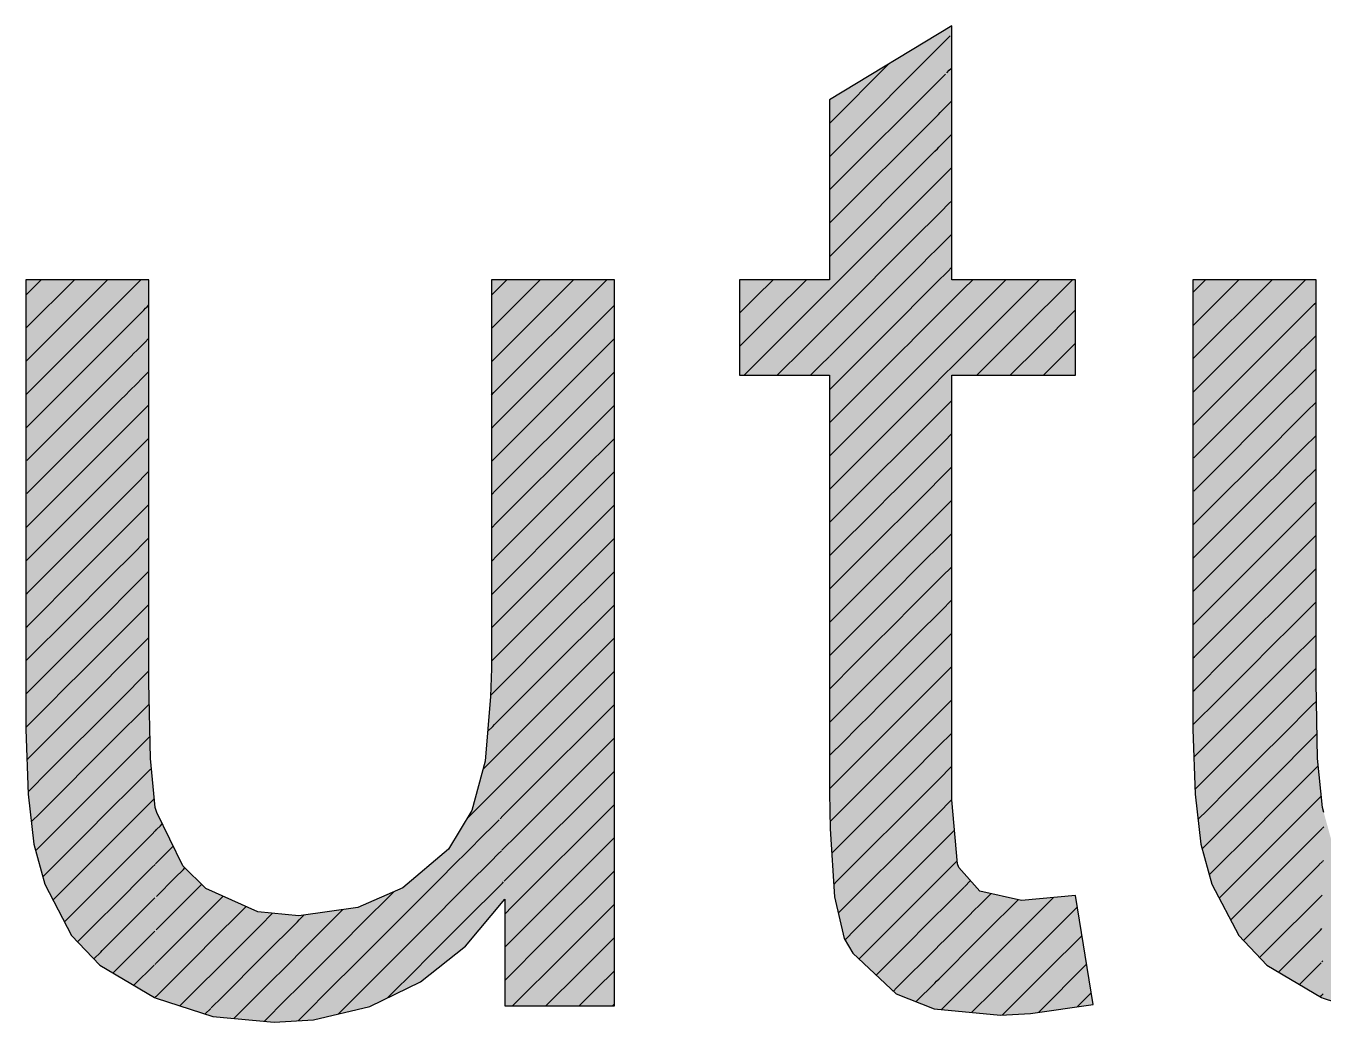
# Model space of a CAD drawing. Extents: x 0 to 13080, y 0 to 6750.
# Drawn here: x 12395.44 to 12416.12, y 1023.24 to 1039.12 of the extents above; entities that cross this region are included whole.
import ezdxf

# ---------------------------------------------------------------- set-up
doc = ezdxf.new("R2010")
doc.units = 0
doc.header["$MEASUREMENT"] = 0
doc.layers.add('MTH-CARIMBO-TXT1', color=1, linetype='CONTINUOUS')

msp = doc.modelspace()

# ---------------------------------------------------------------- linework, layer by layer
at = {"layer": 'MTH-CARIMBO-TXT1', "linetype": 'Continuous'}
for p, q in [((12408.25435, 1037.038296), (12410.179222, 1038.963168)), ((12408.253839, 1037.568115), (12409.206939, 1038.521215)), ((12408.254861, 1036.508477), (12410.08454, 1038.338156)), ((12410.08454, 1038.338156), (12410.099682, 1038.353297)), ((12410.1237, 1038.377316), (12410.162854, 1038.41647)), ((12410.162854, 1038.41647), (12410.191242, 1038.444858)), ((12410.181585, 1037.904871), (12410.20336, 1037.926646)), ((12408.255372, 1035.978658), (12409.989858, 1037.713144)), ((12409.989858, 1037.713144), (12410.017065, 1037.740351)), ((12410.017065, 1037.740351), (12410.043564, 1037.76685)), ((12410.043564, 1037.76685), (12410.060222, 1037.783508)), ((12410.060222, 1037.783508), (12410.130577, 1037.853862)), ((12410.130577, 1037.853862), (12410.181585, 1037.904871)), ((12410.098299, 1037.291255), (12410.171929, 1037.364885)), ((12410.171929, 1037.364885), (12410.20336, 1037.396316)), ((12409.895176, 1037.088131), (12409.934448, 1037.127404)), ((12409.934448, 1037.127404), (12409.972699, 1037.165655)), ((12409.972699, 1037.165655), (12409.996745, 1037.189701)), ((12409.996745, 1037.189701), (12410.098299, 1037.291255)), ((12408.255883, 1035.448839), (12409.895176, 1037.088131)), ((12409.933267, 1036.595893), (12410.066022, 1036.728647)), ((12410.066022, 1036.728647), (12410.162273, 1036.824898)), ((12410.162273, 1036.824898), (12410.20336, 1036.865985)), ((12409.800493, 1036.463119), (12409.851831, 1036.514457)), ((12409.851831, 1036.514457), (12409.901834, 1036.564459)), ((12409.901834, 1036.564459), (12409.933267, 1036.595893)), ((12408.256394, 1034.91902), (12409.800493, 1036.463119)), ((12410.033744, 1036.16604), (12410.152616, 1036.284912)), ((12410.152616, 1036.284912), (12410.20336, 1036.335655)), ((12409.86979, 1036.002085), (12410.033744, 1036.16604)), ((12409.705811, 1035.838107), (12409.769215, 1035.90151)), ((12409.769215, 1035.90151), (12409.830969, 1035.963264)), ((12409.830969, 1035.963264), (12409.86979, 1036.002085)), ((12408.256905, 1034.3892), (12409.705811, 1035.838107)), ((12410.001467, 1035.603432), (12410.14296, 1035.744925)), ((12410.14296, 1035.744925), (12410.20336, 1035.805325)), ((12409.806312, 1035.408278), (12410.001467, 1035.603432)), ((12409.611129, 1035.213094), (12409.686598, 1035.288563)), ((12409.686598, 1035.288563), (12409.760104, 1035.362069)), ((12409.760104, 1035.362069), (12409.806312, 1035.408278)), ((12410.133303, 1035.204939), (12410.20336, 1035.274995)), ((12395.445737, 1034.836284), (12395.686506, 1035.077053)), ((12395.447901, 1034.308119), (12396.216836, 1035.077053)), ((12395.450066, 1033.779953), (12396.747166, 1035.077053)), ((12395.452231, 1033.251788), (12397.277496, 1035.077053)), ((12402.868509, 1034.834436), (12403.111127, 1035.077053)), ((12402.879705, 1034.315301), (12403.641457, 1035.077053)), ((12402.890901, 1033.796167), (12404.171787, 1035.077053)), ((12402.902097, 1033.277033), (12404.702117, 1035.077053)), ((12407.078321, 1034.801607), (12407.353768, 1035.077053)), ((12407.335451, 1034.528406), (12407.884098, 1035.077053)), ((12408.257416, 1033.859381), (12409.611129, 1035.213094)), ((12409.742835, 1034.81447), (12409.96919, 1035.040825)), ((12409.96919, 1035.040825), (12410.133303, 1035.204939)), ((12410.390861, 1034.932166), (12410.535748, 1035.077053)), ((12410.690021, 1034.700997), (12411.066078, 1035.077053)), ((12410.989182, 1034.469827), (12411.596408, 1035.077053)), ((12411.288343, 1034.238658), (12412.126738, 1035.077053)), ((12414.047918, 1034.876913), (12414.248059, 1035.077053)), ((12414.050083, 1034.348748), (12414.778389, 1035.077053)), ((12414.052248, 1033.820582), (12415.308719, 1035.077053)), ((12414.054412, 1033.292417), (12415.839049, 1035.077053)), ((12407.592581, 1034.255206), (12408.253475, 1034.916101)), ((12410.20336, 1034.744665), (12410.390861, 1034.932166)), ((12397.322282, 1034.591509), (12397.352113, 1034.62134)), ((12397.352113, 1034.62134), (12397.374748, 1034.643975)), ((12397.374748, 1034.643975), (12397.405841, 1034.675068)), ((12404.73656, 1034.581166), (12404.824368, 1034.668974)), ((12406.819077, 1034.542363), (12407.078321, 1034.801607)), ((12409.516447, 1034.588082), (12409.603981, 1034.675617)), ((12409.603981, 1034.675617), (12409.689239, 1034.760874)), ((12409.689239, 1034.760874), (12409.742835, 1034.81447)), ((12409.936912, 1034.478217), (12410.123647, 1034.664952)), ((12410.123647, 1034.664952), (12410.20336, 1034.744665)), ((12410.20336, 1034.214335), (12410.690021, 1034.700997)), ((12415.897252, 1034.604926), (12415.915489, 1034.623164)), ((12415.915489, 1034.623164), (12415.93311, 1034.640785)), ((12415.93311, 1034.640785), (12415.959913, 1034.667588)), ((12415.959913, 1034.667588), (12415.980252, 1034.687926)), ((12415.980252, 1034.687926), (12416.008189, 1034.715863)), ((12395.454395, 1032.723622), (12397.282374, 1034.551601)), ((12397.282374, 1034.551601), (12397.302671, 1034.571898)), ((12397.302671, 1034.571898), (12397.322282, 1034.591509)), ((12402.913293, 1032.757899), (12404.73656, 1034.581166)), ((12406.819077, 1034.012033), (12407.335451, 1034.528406)), ((12408.257927, 1033.329562), (12409.516447, 1034.588082)), ((12409.679357, 1034.220662), (12409.936912, 1034.478217)), ((12410.20336, 1033.684005), (12410.989182, 1034.469827)), ((12411.587503, 1034.007488), (12412.175657, 1034.595642)), ((12414.056577, 1032.764251), (12415.897252, 1034.604926)), ((12402.863277, 1034.298873), (12402.879705, 1034.315301)), ((12406.89038, 1033.553005), (12407.592581, 1034.255206)), ((12407.84971, 1033.982006), (12408.253475, 1034.385771)), ((12409.618374, 1034.159679), (12409.679357, 1034.220662)), ((12410.113991, 1034.124966), (12410.20336, 1034.214335)), ((12410.60269, 1033.553005), (12411.288343, 1034.238658)), ((12397.212045, 1033.950942), (12397.28123, 1034.020127)), ((12397.28123, 1034.020127), (12397.333728, 1034.072625)), ((12397.333728, 1034.072625), (12397.405841, 1034.144738)), ((12404.622448, 1033.936724), (12404.824368, 1034.138644)), ((12409.421764, 1033.96307), (12409.521365, 1034.06267)), ((12409.521365, 1034.06267), (12409.618374, 1034.159679)), ((12409.904635, 1033.91561), (12410.113991, 1034.124966)), ((12411.133021, 1033.553005), (12411.587503, 1034.007488)), ((12411.886664, 1033.776318), (12412.175657, 1034.065312)), ((12415.77938, 1033.956724), (12415.822873, 1034.000217)), ((12415.822873, 1034.000217), (12415.889031, 1034.066375)), ((12415.889031, 1034.066375), (12415.939232, 1034.116576)), ((12415.939232, 1034.116576), (12416.008189, 1034.185533)), ((12395.45656, 1032.195457), (12397.119487, 1033.858384)), ((12397.119487, 1033.858384), (12397.166561, 1033.905458)), ((12397.166561, 1033.905458), (12397.212045, 1033.950942)), ((12402.863277, 1033.768543), (12402.890901, 1033.796167)), ((12402.924488, 1032.238764), (12404.622448, 1033.936724)), ((12407.42071, 1033.553005), (12407.84971, 1033.982006)), ((12408.10684, 1033.708805), (12408.253475, 1033.855441)), ((12408.258438, 1032.799743), (12409.421764, 1033.96307)), ((12409.61588, 1033.626855), (12409.904635, 1033.91561)), ((12414.058741, 1032.236086), (12415.734365, 1033.911709)), ((12415.734365, 1033.911709), (12415.77938, 1033.956724)), ((12397.292708, 1033.501275), (12397.405841, 1033.614408)), ((12404.508335, 1033.292281), (12404.824368, 1033.608314)), ((12407.95104, 1033.553005), (12408.10684, 1033.708805)), ((12409.547509, 1033.558484), (12409.61588, 1033.626855)), ((12409.872357, 1033.353002), (12410.104334, 1033.584979)), ((12410.104334, 1033.584979), (12410.20336, 1033.684005)), ((12411.663351, 1033.553005), (12411.886664, 1033.776318)), ((12415.898212, 1033.545226), (12416.008189, 1033.655203)), ((12397.101808, 1033.310375), (12397.210348, 1033.418915)), ((12397.210348, 1033.418915), (12397.292708, 1033.501275)), ((12409.327082, 1033.338057), (12409.438748, 1033.449723)), ((12409.438748, 1033.449723), (12409.547509, 1033.558484)), ((12415.712636, 1033.35965), (12415.818148, 1033.465162)), ((12415.818148, 1033.465162), (12415.898212, 1033.545226)), ((12395.458724, 1031.667291), (12396.9566, 1033.165167)), ((12396.9566, 1033.165167), (12397.030451, 1033.239019)), ((12397.030451, 1033.239019), (12397.101808, 1033.310375)), ((12402.863277, 1033.238213), (12402.902097, 1033.277033)), ((12402.935684, 1031.71963), (12404.508335, 1033.292281)), ((12408.258949, 1032.269924), (12409.327082, 1033.338057)), ((12409.552402, 1033.033047), (12409.872357, 1033.353002)), ((12414.060906, 1031.70792), (12415.571478, 1033.218492)), ((12415.571478, 1033.218492), (12415.64327, 1033.290284)), ((12415.64327, 1033.290284), (12415.712636, 1033.35965)), ((12397.251688, 1032.929925), (12397.405841, 1033.084078)), ((12404.394223, 1032.647839), (12404.824368, 1033.077983)), ((12409.356131, 1032.836776), (12409.476644, 1032.957289)), ((12409.476644, 1032.957289), (12409.552402, 1033.033047)), ((12409.84008, 1032.790395), (12410.094678, 1033.044993)), ((12410.094678, 1033.044993), (12410.20336, 1033.153675)), ((12415.747266, 1032.86395), (12415.857192, 1032.973876)), ((12415.857192, 1032.973876), (12416.008189, 1033.124873)), ((12396.991571, 1032.669808), (12397.139465, 1032.817702)), ((12397.139465, 1032.817702), (12397.251688, 1032.929925)), ((12402.863277, 1032.707883), (12402.913293, 1032.757899)), ((12409.2324, 1032.713045), (12409.356131, 1032.836776)), ((12409.488925, 1032.439239), (12409.84008, 1032.790395)), ((12415.602399, 1032.719083), (12415.747266, 1032.86395)), ((12396.793713, 1032.47195), (12396.894342, 1032.572579)), ((12396.894342, 1032.572579), (12396.991571, 1032.669808)), ((12397.210668, 1032.358575), (12397.405841, 1032.553748)), ((12402.94688, 1031.200496), (12404.394223, 1032.647839)), ((12404.280111, 1032.003396), (12404.824368, 1032.547653)), ((12408.25946, 1031.740105), (12409.2324, 1032.713045)), ((12410.085021, 1032.505006), (12410.20336, 1032.623345)), ((12415.408591, 1032.525275), (12415.50716, 1032.623844)), ((12415.50716, 1032.623844), (12415.602399, 1032.719083)), ((12415.816172, 1032.402526), (12416.008189, 1032.594543)), ((12395.460889, 1031.139126), (12396.793713, 1032.47195)), ((12397.068583, 1032.216489), (12397.210668, 1032.358575)), ((12409.273514, 1032.223829), (12409.405778, 1032.356093)), ((12409.405778, 1032.356093), (12409.488925, 1032.439239)), ((12409.807802, 1032.227787), (12410.085021, 1032.505006)), ((12414.063071, 1031.179755), (12415.408591, 1032.525275)), ((12415.676383, 1032.262737), (12415.816172, 1032.402526)), ((12396.881334, 1032.02924), (12397.068583, 1032.216489)), ((12402.863277, 1032.177553), (12402.924488, 1032.238764)), ((12409.137718, 1032.088033), (12409.273514, 1032.223829)), ((12409.425447, 1031.845432), (12409.807802, 1032.227787)), ((12415.492162, 1032.078516), (12415.676383, 1032.262737)), ((12396.758232, 1031.906139), (12396.881334, 1032.02924)), ((12397.169648, 1031.787225), (12397.405841, 1032.023418)), ((12402.958076, 1030.681362), (12404.280111, 1032.003396)), ((12404.165998, 1031.358954), (12404.824368, 1032.017323)), ((12408.25997, 1031.210285), (12409.137718, 1032.088033)), ((12409.775525, 1031.66518), (12410.075365, 1031.96502)), ((12410.075365, 1031.96502), (12410.20336, 1032.093015)), ((12415.245704, 1031.832058), (12415.37105, 1031.957404)), ((12415.37105, 1031.957404), (12415.492162, 1032.078516)), ((12415.775152, 1031.831176), (12416.008189, 1032.064213)), ((12395.463054, 1030.61096), (12396.630826, 1031.778733)), ((12396.630826, 1031.778733), (12396.758232, 1031.906139)), ((12396.9977, 1031.615277), (12397.169648, 1031.787225)), ((12402.863277, 1031.647223), (12402.935684, 1031.71963)), ((12409.190898, 1031.610883), (12409.334913, 1031.754898)), ((12409.334913, 1031.754898), (12409.425447, 1031.845432)), ((12414.065235, 1030.651589), (12415.245704, 1031.832058)), ((12415.605501, 1031.661525), (12415.775152, 1031.831176)), ((12396.771096, 1031.388673), (12396.9977, 1031.615277)), ((12409.043035, 1031.46302), (12409.190898, 1031.610883)), ((12409.361969, 1031.251624), (12409.775525, 1031.66518)), ((12410.065708, 1031.425033), (12410.20336, 1031.562685)), ((12415.381925, 1031.437948), (12415.605501, 1031.661525)), ((12415.734132, 1031.259825), (12416.008189, 1031.533883)), ((12396.622122, 1031.239699), (12396.771096, 1031.388673)), ((12397.128628, 1031.215875), (12397.405841, 1031.493088)), ((12402.969272, 1030.162227), (12404.165998, 1031.358954)), ((12404.051886, 1030.714511), (12404.824368, 1031.486993)), ((12408.260481, 1030.680466), (12409.043035, 1031.46302)), ((12409.743248, 1031.102572), (12410.065708, 1031.425033)), ((12415.234941, 1031.290964), (12415.381925, 1031.437948)), ((12395.44475, 1031.122987), (12395.460889, 1031.139126)), ((12396.467938, 1031.085515), (12396.622122, 1031.239699)), ((12396.926817, 1031.014064), (12397.128628, 1031.215875)), ((12402.863277, 1031.116893), (12402.94688, 1031.200496)), ((12409.108281, 1030.997936), (12409.264048, 1031.153703)), ((12409.264048, 1031.153703), (12409.361969, 1031.251624)), ((12409.298492, 1030.657817), (12409.743248, 1031.102572)), ((12414.047098, 1031.163782), (12414.063071, 1031.179755)), ((12414.0674, 1030.123424), (12415.082817, 1031.138841)), ((12415.082817, 1031.138841), (12415.234941, 1031.290964)), ((12415.534618, 1031.060312), (12415.734132, 1031.259825)), ((12395.465218, 1030.082795), (12396.467938, 1031.085515)), ((12396.660859, 1030.748106), (12396.926817, 1031.014064)), ((12397.087608, 1030.644525), (12397.405841, 1030.962758)), ((12403.937773, 1030.070069), (12404.824368, 1030.956663)), ((12408.948353, 1030.838008), (12409.108281, 1030.997936)), ((12410.056052, 1030.885047), (12410.20336, 1031.032355)), ((12415.271687, 1030.797381), (12415.534618, 1031.060312)), ((12415.693112, 1030.688475), (12416.008189, 1031.003553)), ((12396.486012, 1030.573259), (12396.660859, 1030.748106)), ((12402.863277, 1030.586562), (12402.958076, 1030.681362)), ((12402.980468, 1029.643093), (12404.051886, 1030.714511)), ((12408.260992, 1030.150647), (12408.948353, 1030.838008)), ((12409.71097, 1030.539965), (12410.056052, 1030.885047)), ((12415.098831, 1030.624525), (12415.271687, 1030.797381)), ((12415.463736, 1030.459099), (12415.693112, 1030.688475)), ((12395.44475, 1030.592657), (12395.463054, 1030.61096)), ((12396.305051, 1030.392298), (12396.486012, 1030.573259)), ((12396.855935, 1030.412852), (12397.087608, 1030.644525)), ((12409.025664, 1030.384989), (12409.193183, 1030.552508)), ((12409.193183, 1030.552508), (12409.298492, 1030.657817)), ((12409.235014, 1030.064009), (12409.71097, 1030.539965)), ((12410.046396, 1030.34506), (12410.20336, 1030.502024)), ((12414.047098, 1030.633452), (12414.065235, 1030.651589)), ((12414.91993, 1030.445623), (12415.098831, 1030.624525)), ((12395.467383, 1029.55463), (12396.305051, 1030.392298)), ((12396.550622, 1030.107539), (12396.855935, 1030.412852)), ((12397.046588, 1030.073175), (12397.405841, 1030.432427)), ((12403.823661, 1029.425626), (12404.824368, 1030.426333)), ((12408.853671, 1030.212996), (12409.025664, 1030.384989)), ((12409.678693, 1029.977357), (12410.046396, 1030.34506)), ((12414.069565, 1029.595258), (12414.91993, 1030.445623)), ((12415.16145, 1030.156814), (12415.463736, 1030.459099)), ((12415.652092, 1030.117125), (12416.008189, 1030.473223)), ((12395.44475, 1030.062327), (12395.465218, 1030.082795)), ((12396.349903, 1029.906819), (12396.550622, 1030.107539)), ((12396.785052, 1029.811639), (12397.046588, 1030.073175)), ((12402.863277, 1030.056232), (12402.969272, 1030.162227)), ((12402.991664, 1029.123959), (12403.937773, 1030.070069)), ((12408.261503, 1029.620828), (12408.853671, 1030.212996)), ((12409.122318, 1029.951313), (12409.235014, 1030.064009)), ((12414.047098, 1030.103122), (12414.0674, 1030.123424)), ((12414.962721, 1029.958085), (12415.16145, 1030.156814)), ((12415.392853, 1029.857887), (12415.652092, 1030.117125)), ((12396.142164, 1029.699081), (12396.349903, 1029.906819)), ((12397.005568, 1029.501824), (12397.405841, 1029.902097)), ((12403.709549, 1028.781184), (12404.824368, 1029.896003)), ((12408.943048, 1029.772042), (12409.122318, 1029.951313)), ((12409.171537, 1029.470201), (12409.678693, 1029.977357)), ((12410.036739, 1029.805074), (12410.20336, 1029.971694)), ((12414.757042, 1029.752406), (12414.962721, 1029.958085)), ((12415.051213, 1029.516247), (12415.392853, 1029.857887)), ((12415.611072, 1029.545775), (12416.008189, 1029.942893)), ((12395.469547, 1029.026464), (12396.142164, 1029.699081)), ((12396.440385, 1029.466971), (12396.785052, 1029.811639)), ((12408.758989, 1029.587983), (12408.943048, 1029.772042)), ((12409.646415, 1029.41475), (12410.036739, 1029.805074)), ((12414.071729, 1029.067093), (12414.757042, 1029.752406)), ((12395.44475, 1029.531997), (12395.467383, 1029.55463)), ((12396.213793, 1029.240379), (12396.440385, 1029.466971)), ((12396.71417, 1029.210426), (12397.005568, 1029.501824)), ((12402.863277, 1029.525902), (12402.980468, 1029.643093)), ((12408.262014, 1029.091009), (12408.758989, 1029.587983)), ((12409.051453, 1029.350118), (12409.171537, 1029.470201)), ((12410.027083, 1029.265087), (12410.20336, 1029.441364)), ((12414.047098, 1029.572792), (12414.069565, 1029.595258)), ((12414.826611, 1029.291645), (12415.051213, 1029.516247)), ((12415.321971, 1029.256674), (12415.611072, 1029.545775)), ((12395.979277, 1029.005864), (12396.213793, 1029.240379)), ((12396.964548, 1028.930474), (12397.405841, 1029.371767)), ((12403.002859, 1028.604825), (12403.823661, 1029.425626)), ((12403.595436, 1028.136741), (12404.824368, 1029.365673)), ((12408.860431, 1029.159095), (12409.051453, 1029.350118)), ((12409.108059, 1028.876394), (12409.646415, 1029.41475)), ((12409.614138, 1028.852142), (12410.027083, 1029.265087)), ((12414.594155, 1029.059189), (12414.826611, 1029.291645)), ((12414.940976, 1028.875679), (12415.321971, 1029.256674)), ((12415.570052, 1028.974425), (12416.008189, 1029.412562)), ((12395.44475, 1029.001667), (12395.469547, 1029.026464)), ((12396.330148, 1028.826404), (12396.71417, 1029.210426)), ((12402.863277, 1028.995572), (12402.991664, 1029.123959)), ((12408.664306, 1028.962971), (12408.860431, 1029.159095)), ((12414.047098, 1029.042462), (12414.071729, 1029.067093)), ((12414.073894, 1028.538927), (12414.594155, 1029.059189)), ((12395.471712, 1028.498299), (12395.979277, 1029.005864)), ((12396.077683, 1028.57394), (12396.330148, 1028.826404)), ((12396.643287, 1028.609214), (12396.964548, 1028.930474)), ((12396.923528, 1028.359124), (12397.405841, 1028.841437)), ((12403.481324, 1027.492299), (12404.824368, 1028.835343)), ((12408.262525, 1028.56119), (12408.664306, 1028.962971)), ((12408.980588, 1028.748922), (12409.108059, 1028.876394)), ((12409.044582, 1028.282586), (12409.614138, 1028.852142)), ((12410.017426, 1028.725101), (12410.20336, 1028.911034)), ((12414.690502, 1028.625205), (12414.940976, 1028.875679)), ((12415.251088, 1028.655462), (12415.570052, 1028.974425)), ((12415.529032, 1028.403075), (12416.008189, 1028.882232)), ((12403.014055, 1028.085691), (12403.709549, 1028.781184)), ((12408.777814, 1028.546148), (12408.980588, 1028.748922)), ((12409.581861, 1028.289535), (12410.017426, 1028.725101)), ((12414.431268, 1028.365972), (12414.690502, 1028.625205)), ((12414.830739, 1028.235112), (12415.251088, 1028.655462)), ((12395.44475, 1028.471336), (12395.471712, 1028.498299)), ((12395.81639, 1028.312647), (12396.077683, 1028.57394)), ((12396.219911, 1028.185837), (12396.643287, 1028.609214)), ((12402.852642, 1028.454607), (12402.885987, 1028.487953)), ((12402.885987, 1028.487953), (12403.002859, 1028.604825)), ((12408.569624, 1028.337959), (12408.777814, 1028.546148)), ((12414.047098, 1028.512132), (12414.073894, 1028.538927)), ((12395.473877, 1027.970133), (12395.81639, 1028.312647)), ((12396.572405, 1028.008001), (12396.923528, 1028.359124)), ((12396.882508, 1027.787774), (12397.333147, 1028.238414)), ((12397.333147, 1028.238414), (12397.41189, 1028.317156)), ((12403.367211, 1026.847856), (12404.824368, 1028.305013)), ((12408.263036, 1028.03137), (12408.569624, 1028.337959)), ((12408.909723, 1028.147727), (12409.044582, 1028.282586)), ((12408.981104, 1027.688778), (12409.581861, 1028.289535)), ((12410.00777, 1028.185114), (12410.20336, 1028.380704)), ((12414.076058, 1028.010762), (12414.431268, 1028.365972)), ((12414.554392, 1027.958765), (12414.830739, 1028.235112)), ((12415.180206, 1028.054249), (12415.529032, 1028.403075)), ((12415.488012, 1027.831725), (12415.944097, 1028.28781)), ((12415.944097, 1028.28781), (12416.013522, 1028.357235)), ((12395.941573, 1027.9075), (12396.219911, 1028.185837)), ((12396.109673, 1027.54527), (12396.572405, 1028.008001)), ((12402.915025, 1027.986661), (12403.014055, 1028.085691)), ((12403.025251, 1027.566556), (12403.595436, 1028.136741)), ((12408.695197, 1027.933202), (12408.909723, 1028.147727)), ((12409.549583, 1027.726927), (12410.00777, 1028.185114)), ((12414.047098, 1027.981802), (12414.076058, 1028.010762)), ((12414.720502, 1027.594545), (12415.180206, 1028.054249)), ((12395.44475, 1027.941006), (12395.473877, 1027.970133)), ((12395.653503, 1027.619429), (12395.941573, 1027.9075)), ((12396.501522, 1027.406789), (12396.882508, 1027.787774)), ((12397.221331, 1027.596267), (12397.421194, 1027.79613)), ((12402.803685, 1027.87532), (12402.885061, 1027.956696)), ((12402.885061, 1027.956696), (12402.915025, 1027.986661)), ((12408.474942, 1027.712946), (12408.695197, 1027.933202)), ((12409.998114, 1027.645128), (12410.20336, 1027.850374)), ((12414.268381, 1027.672755), (12414.554392, 1027.958765)), ((12415.109323, 1027.453036), (12415.488012, 1027.831725)), ((12415.832281, 1027.645664), (12416.022826, 1027.836209)), ((12395.476041, 1027.441968), (12395.653503, 1027.619429)), ((12396.841488, 1027.216424), (12397.221331, 1027.596267)), ((12403.253099, 1026.203414), (12404.824368, 1027.774683)), ((12408.263547, 1027.501551), (12408.474942, 1027.712946)), ((12408.838858, 1027.546532), (12408.981104, 1027.688778)), ((12408.917627, 1027.094971), (12409.549583, 1027.726927)), ((12409.517306, 1027.16432), (12409.998114, 1027.645128)), ((12414.078223, 1027.482596), (12414.268381, 1027.672755)), ((12414.418282, 1027.292325), (12414.720502, 1027.594545)), ((12415.446992, 1027.260375), (12415.832281, 1027.645664)), ((12395.460362, 1027.426289), (12395.476041, 1027.441968)), ((12395.805464, 1027.24106), (12396.109673, 1027.54527)), ((12395.999436, 1026.904703), (12396.501522, 1027.406789)), ((12402.774553, 1027.315858), (12402.919498, 1027.460803)), ((12402.919498, 1027.460803), (12402.944064, 1027.485369)), ((12402.944064, 1027.485369), (12403.025251, 1027.566556)), ((12403.036447, 1027.047422), (12403.481324, 1027.492299)), ((12408.612581, 1027.320255), (12408.838858, 1027.546532)), ((12414.061422, 1027.465796), (12414.078223, 1027.482596)), ((12414.610264, 1026.953978), (12415.109323, 1027.453036)), ((12395.490616, 1026.926212), (12395.805464, 1027.24106)), ((12396.43064, 1026.805576), (12396.841488, 1027.216424)), ((12397.109514, 1026.95412), (12397.430498, 1027.275104)), ((12402.726262, 1027.267567), (12402.774553, 1027.315858)), ((12403.138987, 1025.558971), (12404.824368, 1027.244353)), ((12408.38026, 1027.087934), (12408.612581, 1027.320255)), ((12409.988457, 1027.105141), (12410.20336, 1027.320044)), ((12414.105494, 1026.979537), (12414.418282, 1027.292325)), ((12415.038441, 1026.851824), (12415.446992, 1027.260375)), ((12415.720464, 1027.003517), (12416.03213, 1027.315183)), ((12402.840844, 1026.851819), (12402.953935, 1026.96491)), ((12402.953935, 1026.96491), (12402.973102, 1026.984077)), ((12402.973102, 1026.984077), (12403.036447, 1027.047422)), ((12408.264058, 1026.971732), (12408.38026, 1027.087934)), ((12408.767993, 1026.945337), (12408.917627, 1027.094971)), ((12408.854149, 1026.501163), (12409.517306, 1027.16432)), ((12409.485028, 1026.601712), (12409.988457, 1027.105141)), ((12414.080388, 1026.954431), (12414.105494, 1026.979537)), ((12415.405972, 1026.689025), (12415.720464, 1027.003517)), ((12395.669354, 1026.57462), (12395.999436, 1026.904703)), ((12395.889199, 1026.264135), (12396.43064, 1026.805576)), ((12396.800468, 1026.645074), (12397.109514, 1026.95412)), ((12396.997698, 1026.311974), (12397.439802, 1026.754078)), ((12397.440445, 1026.754721), (12397.49217, 1026.806446)), ((12402.564681, 1026.575656), (12402.840844, 1026.851819)), ((12403.047643, 1026.528288), (12403.367211, 1026.847856)), ((12408.529964, 1026.707308), (12408.767993, 1026.945337)), ((12409.978801, 1026.565155), (12410.20336, 1026.789714)), ((12414.282172, 1026.625885), (12414.610264, 1026.953978)), ((12414.500027, 1026.31341), (12415.038441, 1026.851824)), ((12415.608647, 1026.36137), (12416.041434, 1026.794157)), ((12416.042086, 1026.794809), (12416.090809, 1026.843532)), ((12395.528035, 1026.433301), (12395.669354, 1026.57462)), ((12396.359757, 1026.204363), (12396.800468, 1026.645074)), ((12402.465698, 1026.476673), (12402.546769, 1026.557745)), ((12402.546769, 1026.557745), (12402.564681, 1026.575656)), ((12403.197, 1025.086654), (12404.824368, 1026.714022)), ((12408.285577, 1026.462922), (12408.529964, 1026.707308)), ((12408.790672, 1025.907356), (12409.485028, 1026.601712)), ((12409.452751, 1026.039105), (12409.978801, 1026.565155)), ((12414.126252, 1026.469965), (12414.282172, 1026.625885)), ((12414.967558, 1026.250611), (12415.405972, 1026.689025)), ((12397.528084, 1026.31203), (12397.587417, 1026.371363)), ((12397.587417, 1026.371363), (12397.617409, 1026.401355)), ((12402.708759, 1026.189404), (12402.907135, 1026.38778)), ((12402.907135, 1026.38778), (12402.988372, 1026.469017)), ((12403.00214, 1026.482785), (12403.047643, 1026.528288)), ((12408.264569, 1026.441913), (12408.285577, 1026.462922)), ((12408.447347, 1026.094361), (12408.697128, 1026.344142)), ((12408.697128, 1026.344142), (12408.854149, 1026.501163)), ((12415.364952, 1026.117675), (12415.608647, 1026.36137)), ((12416.110257, 1026.33265), (12416.130587, 1026.35298)), ((12395.597715, 1025.972652), (12395.889199, 1026.264135)), ((12395.778962, 1025.623568), (12396.359757, 1026.204363)), ((12396.759448, 1026.073724), (12396.997698, 1026.311974)), ((12396.885881, 1025.669827), (12397.449106, 1026.233052)), ((12397.449642, 1026.233588), (12397.50532, 1026.289265)), ((12397.508059, 1026.292005), (12397.528084, 1026.31203)), ((12402.520829, 1026.001474), (12402.708759, 1026.189404)), ((12403.058839, 1026.009154), (12403.253099, 1026.203414)), ((12403.465608, 1024.824933), (12404.824368, 1026.183692)), ((12409.969144, 1026.025168), (12410.155101, 1026.211125)), ((12410.155101, 1026.211125), (12410.245789, 1026.301813)), ((12414.191122, 1026.004505), (12414.500027, 1026.31341)), ((12414.38979, 1025.672843), (12414.967558, 1026.250611)), ((12415.496831, 1025.719224), (12416.050738, 1026.273131)), ((12416.051283, 1026.273676), (12416.107819, 1026.330212)), ((12396.288875, 1025.603151), (12396.759448, 1026.073724)), ((12397.526068, 1025.779683), (12397.702083, 1025.955699)), ((12397.702083, 1025.955699), (12397.791057, 1026.044673)), ((12402.230017, 1025.710662), (12402.520829, 1026.001474)), ((12402.973427, 1025.923742), (12403.022809, 1025.973124)), ((12403.031178, 1025.981493), (12403.058839, 1026.009154)), ((12408.288757, 1025.935771), (12408.447347, 1026.094361)), ((12408.727194, 1025.313548), (12409.452751, 1026.039105)), ((12409.420474, 1025.476497), (12409.969144, 1026.025168)), ((12414.896676, 1025.649399), (12415.364952, 1026.117675)), ((12397.458838, 1025.712454), (12397.503348, 1025.756964)), ((12397.510009, 1025.763625), (12397.526068, 1025.779683)), ((12402.494889, 1025.445204), (12402.852837, 1025.803152)), ((12402.852837, 1025.803152), (12402.973427, 1025.923742)), ((12408.36473, 1025.481414), (12408.626263, 1025.742947)), ((12408.626263, 1025.742947), (12408.790672, 1025.907356)), ((12410.106357, 1025.632051), (12410.288644, 1025.814337)), ((12415.323932, 1025.546325), (12415.496831, 1025.719224)), ((12415.385014, 1025.077077), (12416.060042, 1025.752105)), ((12416.060479, 1025.752542), (12416.105848, 1025.797911)), ((12416.112207, 1025.80427), (12416.128571, 1025.820634)), ((12395.713952, 1025.558558), (12395.778962, 1025.623568)), ((12395.876757, 1025.191033), (12396.288875, 1025.603151)), ((12396.718428, 1025.502374), (12396.885881, 1025.669827)), ((12396.774065, 1025.02768), (12397.45841, 1025.712026)), ((12397.524051, 1025.247337), (12397.816749, 1025.540035)), ((12397.816749, 1025.540035), (12397.954453, 1025.677739)), ((12397.954453, 1025.677739), (12397.976247, 1025.699533)), ((12401.522317, 1025.002962), (12402.088512, 1025.569157)), ((12402.088512, 1025.569157), (12402.230017, 1025.710662)), ((12403.070035, 1025.490019), (12403.138987, 1025.558971)), ((12403.734217, 1024.563212), (12404.824368, 1025.653362)), ((12409.959488, 1025.485182), (12410.106357, 1025.632051)), ((12414.307359, 1025.590412), (12414.38979, 1025.672843)), ((12414.465139, 1025.217862), (12414.896676, 1025.649399)), ((12414.825793, 1025.048186), (12415.323932, 1025.546325)), ((12396.217992, 1025.001938), (12396.718428, 1025.502374)), ((12398.043185, 1025.236141), (12398.245491, 1025.438447)), ((12400.769041, 1024.780016), (12401.311548, 1025.322523)), ((12402.308584, 1025.258899), (12402.494889, 1025.445204)), ((12402.468949, 1024.888934), (12402.996915, 1025.4169)), ((12402.996915, 1025.4169), (12403.039718, 1025.459703)), ((12403.039718, 1025.459703), (12403.057246, 1025.477231)), ((12408.31965, 1025.436334), (12408.36473, 1025.481414)), ((12408.555398, 1025.141752), (12408.727194, 1025.313548)), ((12408.663717, 1024.71974), (12409.420474, 1025.476497)), ((12409.388196, 1024.91389), (12409.959488, 1025.485182)), ((12410.202155, 1025.197519), (12410.398279, 1025.393643)), ((12410.402684, 1025.398048), (12410.501917, 1025.497281)), ((12396.662248, 1024.385534), (12397.467714, 1025.190999)), ((12397.468035, 1025.191321), (12397.501377, 1025.224662)), ((12397.522035, 1024.71499), (12397.931415, 1025.124371)), ((12397.931415, 1025.124371), (12398.043185, 1025.236141)), ((12398.334186, 1024.996811), (12398.587611, 1025.250236)), ((12401.946141, 1024.896456), (12402.308584, 1025.258899)), ((12404.002826, 1024.30149), (12404.824368, 1025.123032)), ((12408.393233, 1024.979586), (12408.555398, 1025.141752)), ((12410.057614, 1025.052978), (12410.202155, 1025.197519)), ((12410.519002, 1024.984036), (12410.681456, 1025.14649)), ((12410.681456, 1025.14649), (12410.824501, 1025.289535)), ((12410.756479, 1024.691182), (12411.259077, 1025.193781)), ((12411.347503, 1024.751877), (12411.824055, 1025.228429)), ((12415.273198, 1024.43493), (12416.069346, 1025.231079)), ((12416.069676, 1025.231408), (12416.103876, 1025.265609)), ((12396.058312, 1024.842257), (12396.217992, 1025.001938)), ((12396.268212, 1024.521828), (12396.677408, 1024.931024)), ((12396.677408, 1024.931024), (12396.774065, 1025.02768)), ((12398.131918, 1024.794543), (12398.334186, 1024.996811)), ((12398.361807, 1024.494102), (12398.954381, 1025.086677)), ((12399.175758, 1024.777723), (12399.376508, 1024.978473)), ((12399.801592, 1024.873227), (12399.875611, 1024.947246)), ((12399.867491, 1024.408796), (12400.494329, 1025.035634)), ((12401.277266, 1024.757911), (12401.522317, 1025.002962)), ((12401.605702, 1024.556017), (12401.946141, 1024.896456)), ((12403.076195, 1024.96585), (12403.197, 1025.086654)), ((12408.722743, 1024.248436), (12409.388196, 1024.91389)), ((12409.355919, 1024.351282), (12409.949832, 1024.945195)), ((12409.949832, 1024.945195), (12410.057614, 1025.052978)), ((12410.100994, 1024.566027), (12410.51549, 1024.980523)), ((12411.387126, 1024.261169), (12412.046001, 1024.920044)), ((12412.046001, 1024.920044), (12412.20492, 1025.078963)), ((12414.646694, 1024.869087), (12414.825793, 1025.048186)), ((12414.85066, 1024.542723), (12415.282912, 1024.974974)), ((12415.282912, 1024.974974), (12415.385014, 1025.077077)), ((12397.477231, 1024.670187), (12397.499405, 1024.692361)), ((12397.520018, 1024.182644), (12398.046081, 1024.708706)), ((12398.046081, 1024.708706), (12398.131918, 1024.794543)), ((12398.948641, 1024.550607), (12399.175758, 1024.777723)), ((12399.243522, 1024.315158), (12399.771344, 1024.842979)), ((12399.771344, 1024.842979), (12399.801592, 1024.873227)), ((12400.523127, 1024.534103), (12400.769041, 1024.780016)), ((12400.826102, 1024.306747), (12401.277266, 1024.757911)), ((12401.803771, 1024.223756), (12402.387152, 1024.807137)), ((12402.387152, 1024.807137), (12402.468949, 1024.888934)), ((12403.076195, 1024.43552), (12403.465608, 1024.824933)), ((12408.500436, 1024.55646), (12408.663717, 1024.71974)), ((12410.63532, 1024.570023), (12410.756479, 1024.691182)), ((12411.207935, 1024.612309), (12411.347503, 1024.751877)), ((12415.409833, 1024.041236), (12416.07865, 1024.710053)), ((12416.078872, 1024.710275), (12416.101905, 1024.733308)), ((12396.833146, 1024.026102), (12397.477018, 1024.669973)), ((12398.22065, 1024.352945), (12398.361807, 1024.494102)), ((12398.389428, 1023.991394), (12398.948641, 1024.550607)), ((12399.93339, 1023.944365), (12400.523127, 1024.534103)), ((12401.072959, 1024.023274), (12401.605702, 1024.556017)), ((12403.076195, 1023.90519), (12403.734217, 1024.563212)), ((12404.271435, 1024.039769), (12404.824368, 1024.592702)), ((12409.999833, 1023.934536), (12410.6327, 1024.567404)), ((12410.00887, 1024.473904), (12410.100994, 1024.566027)), ((12410.831501, 1024.235874), (12411.207935, 1024.612309)), ((12411.719644, 1024.063357), (12412.278577, 1024.62229)), ((12396.526909, 1024.250195), (12396.636388, 1024.359674)), ((12396.636388, 1024.359674), (12396.662248, 1024.385534)), ((12397.518002, 1023.650297), (12398.160747, 1024.293042)), ((12398.160747, 1024.293042), (12398.22065, 1024.352945)), ((12398.549334, 1023.620969), (12399.243522, 1024.315158)), ((12399.611331, 1024.152636), (12399.867491, 1024.408796)), ((12400.178686, 1023.659331), (12400.826102, 1024.306747)), ((12403.202349, 1023.501014), (12404.002826, 1024.30149)), ((12408.996747, 1023.99211), (12409.355919, 1024.351282)), ((12409.323641, 1023.788675), (12409.940175, 1024.405209)), ((12409.940175, 1024.405209), (12410.00887, 1024.473904)), ((12415.109357, 1024.27109), (12415.241892, 1024.403624)), ((12415.241892, 1024.403624), (12415.273198, 1024.43493)), ((12397.166741, 1023.829366), (12397.486322, 1024.148947)), ((12397.497434, 1024.160059), (12397.515858, 1024.178484)), ((12399.311287, 1023.852592), (12399.611331, 1024.152636)), ((12401.207197, 1023.627182), (12401.689088, 1024.109072)), ((12401.689088, 1024.109072), (12401.803771, 1024.223756)), ((12410.040577, 1023.444951), (12410.749911, 1024.154284)), ((12410.751638, 1024.156011), (12410.831501, 1024.235874)), ((12411.088312, 1023.962355), (12411.387126, 1024.261169)), ((12411.582477, 1023.39586), (12412.352234, 1024.165617)), ((12415.743428, 1023.8445), (12416.087954, 1024.189027)), ((12416.099933, 1024.201006), (12416.118056, 1024.219129)), ((12397.899749, 1023.501714), (12398.275413, 1023.877378)), ((12398.275413, 1023.877378), (12398.309382, 1023.911347)), ((12398.309382, 1023.911347), (12398.389428, 1023.991394)), ((12399.451317, 1023.462292), (12399.93339, 1023.944365)), ((12400.883163, 1023.833478), (12401.072959, 1024.023274)), ((12403.732679, 1023.501014), (12404.271435, 1024.039769)), ((12404.540043, 1023.778048), (12404.824368, 1024.062372)), ((12409.633966, 1023.56867), (12409.930519, 1023.865222)), ((12409.930519, 1023.865222), (12409.960127, 1023.89483)), ((12409.960127, 1023.89483), (12409.999833, 1023.934536)), ((12410.906523, 1023.780566), (12411.088312, 1023.962355)), ((12411.426748, 1023.770461), (12411.719644, 1024.063357)), ((12398.760793, 1023.302099), (12399.311287, 1023.852592)), ((12399.999289, 1023.479934), (12400.178686, 1023.659331)), ((12400.419541, 1023.369856), (12400.883163, 1023.833478)), ((12404.263009, 1023.501014), (12404.540043, 1023.778048)), ((12409.27075, 1023.735784), (12409.323641, 1023.788675)), ((12410.524568, 1023.398611), (12410.867121, 1023.741165)), ((12410.867955, 1023.741999), (12410.906523, 1023.780566)), ((12411.013328, 1023.357041), (12411.426748, 1023.770461)), ((12412.203521, 1023.486575), (12412.425891, 1023.708944)), ((12416.077022, 1023.647765), (12416.097258, 1023.668001)), ((12416.097962, 1023.668704), (12416.120006, 1023.690749)), ((12397.500626, 1023.632921), (12397.517808, 1023.650103)), ((12398.301214, 1023.372849), (12398.390079, 1023.461714)), ((12398.398114, 1023.46975), (12398.41705, 1023.488685)), ((12398.41705, 1023.488685), (12398.549334, 1023.620969)), ((12399.379051, 1023.390026), (12399.451317, 1023.462292)), ((12399.78312, 1023.263765), (12399.999289, 1023.479934)), ((12404.793339, 1023.501014), (12404.808652, 1023.516326)), ((12404.808652, 1023.516326), (12404.824368, 1023.532042)), ((12399.246464, 1023.257439), (12399.379051, 1023.390026))]:
    msp.add_line(p, q, dxfattribs=at)
for points in [[(12408.488806, 1024.576812), (12408.623281, 1024.341481), (12409.318067, 1023.69152), (12409.923204, 1023.456189), (12410.97659, 1023.355333), (12411.458458, 1023.377745), (12412.455813, 1023.523426), (12412.175657, 1025.260392), (12411.312777, 1025.181949), (12410.651609, 1025.32763), (12410.315422, 1025.708642), (12410.29301, 1025.764673), (12410.20336, 1026.78444), (12410.20336, 1033.553005), (12412.175657, 1033.553005), (12412.175657, 1035.077053), (12410.20336, 1035.077053), (12410.20336, 1039.122504), (12408.253475, 1037.945849), (12408.253475, 1035.077053), (12406.819077, 1035.077053), (12406.819077, 1033.553005), (12408.253475, 1033.553005), (12408.253475, 1026.896502), (12408.264681, 1026.324985), (12408.331919, 1025.23798), (12408.488806, 1024.576812)], [(12404.824368, 1035.077053), (12402.863277, 1035.077053), (12402.863277, 1028.880006), (12402.852071, 1028.431757), (12402.762421, 1027.400783), (12402.549502, 1026.616347), (12402.179696, 1026.000004), (12401.451291, 1025.383661), (12400.734092, 1025.069886), (12399.792769, 1024.935412), (12399.142807, 1025.002649), (12398.313546, 1025.372455), (12397.94374, 1025.731054), (12397.529109, 1026.582728), (12397.506697, 1026.661172), (12397.428253, 1027.445608), (12397.405841, 1028.655881), (12397.405841, 1035.077053), (12395.44475, 1035.077053), (12395.44475, 1027.905064), (12395.478369, 1026.87409), (12395.568018, 1026.078447), (12395.747318, 1025.439692), (12396.173155, 1024.621637), (12396.621404, 1024.150975), (12397.495491, 1023.635488), (12397.517903, 1023.624282), (12398.425608, 1023.33292), (12399.40055, 1023.24327), (12400.0281, 1023.276889), (12400.924598, 1023.489807), (12401.731447, 1023.882026), (12402.448646, 1024.453544), (12403.076195, 1025.204361), (12403.076195, 1023.501014), (12404.824368, 1023.501014), (12404.824368, 1035.077053)], [(12416.131458, 1026.582728), (12416.109045, 1026.661172), (12416.030602, 1027.445608), (12416.008189, 1028.655881), (12416.008189, 1035.077053), (12414.047098, 1035.077053), (12414.047098, 1027.905064), (12414.080717, 1026.87409), (12414.170367, 1026.078447), (12414.349666, 1025.439692), (12414.775503, 1024.621637), (12415.223753, 1024.150975), (12416.097839, 1023.635488), (12416.120251, 1023.624282), (12417.027956, 1023.33292)]]:
    msp.add_lwpolyline(points, dxfattribs=at)
for points in [[(12410.20336, 1039.122504), (12408.253475, 1037.945849), (12408.264681, 1026.324985)], [(12410.20336, 1039.122504), (12408.264681, 1026.324985), (12408.331919, 1025.23798)], [(12410.20336, 1039.122504), (12408.331919, 1025.23798), (12408.488806, 1024.576812)], [(12410.20336, 1039.122504), (12408.488806, 1024.576812), (12408.623281, 1024.341481)], [(12410.20336, 1039.122504), (12408.623281, 1024.341481), (12409.318067, 1023.69152)], [(12410.20336, 1039.122504), (12409.318067, 1023.69152), (12409.923204, 1023.456189)], [(12410.20336, 1026.78444), (12410.20336, 1039.122504), (12409.923204, 1023.456189)], [(12410.20336, 1026.78444), (12410.20336, 1039.122504), (12410.20336, 1033.553005)], [(12410.20336, 1039.122504), (12410.20336, 1035.077053), (12410.20336, 1033.553005)], [(12408.253475, 1037.945849), (12408.253475, 1035.077053), (12408.264681, 1026.324985)], [(12397.405841, 1035.077053), (12395.44475, 1035.077053), (12395.478369, 1026.87409)], [(12395.478369, 1026.87409), (12395.44475, 1035.077053), (12395.44475, 1027.905064)], [(12397.405841, 1035.077053), (12395.478369, 1026.87409), (12395.568018, 1026.078447)], [(12397.405841, 1035.077053), (12395.568018, 1026.078447), (12395.747318, 1025.439692)], [(12397.405841, 1035.077053), (12395.747318, 1025.439692), (12396.173155, 1024.621637)], [(12397.405841, 1035.077053), (12396.173155, 1024.621637), (12396.621404, 1024.150975)], [(12397.405841, 1035.077053), (12396.621404, 1024.150975), (12397.405841, 1028.655881)], [(12403.076195, 1025.204361), (12404.824368, 1035.077053), (12402.863277, 1035.077053)], [(12403.076195, 1025.204361), (12402.863277, 1035.077053), (12402.863277, 1028.880006)], [(12403.076195, 1025.204361), (12404.824368, 1023.501014), (12404.824368, 1035.077053)], [(12408.253475, 1035.077053), (12406.819077, 1035.077053), (12408.253475, 1033.553005)], [(12408.253475, 1033.553005), (12406.819077, 1035.077053), (12406.819077, 1033.553005)], [(12408.264681, 1026.324985), (12408.253475, 1035.077053), (12408.253475, 1033.553005)], [(12412.175657, 1033.553005), (12410.20336, 1035.077053), (12410.20336, 1033.553005)], [(12412.175657, 1033.553005), (12412.175657, 1035.077053), (12410.20336, 1035.077053)], [(12416.008189, 1035.077053), (12414.047098, 1035.077053), (12414.080717, 1026.87409)], [(12414.080717, 1026.87409), (12414.047098, 1035.077053), (12414.047098, 1027.905064)], [(12416.008189, 1035.077053), (12414.080717, 1026.87409), (12414.170367, 1026.078447)], [(12416.008189, 1035.077053), (12414.170367, 1026.078447), (12414.349666, 1025.439692)], [(12416.008189, 1035.077053), (12414.349666, 1025.439692), (12414.775503, 1024.621637)], [(12416.008189, 1035.077053), (12414.775503, 1024.621637), (12415.223753, 1024.150975)], [(12416.008189, 1035.077053), (12415.223753, 1024.150975), (12416.008189, 1028.655881)], [(12408.264681, 1026.324985), (12408.253475, 1033.553005), (12408.253475, 1026.896502)], [(12403.076195, 1025.204361), (12402.863277, 1028.880006), (12402.852071, 1028.431757)], [(12397.495491, 1023.635488), (12397.405841, 1028.655881), (12396.621404, 1024.150975)], [(12397.428253, 1027.445608), (12397.405841, 1028.655881), (12397.495491, 1023.635488)], [(12416.097839, 1023.635488), (12416.008189, 1028.655881), (12415.223753, 1024.150975)], [(12416.030602, 1027.445608), (12416.008189, 1028.655881), (12416.097839, 1023.635488)], [(12403.076195, 1025.204361), (12402.852071, 1028.431757), (12402.762421, 1027.400783)], [(12397.428253, 1027.445608), (12397.495491, 1023.635488), (12397.506697, 1026.661172)], [(12403.076195, 1025.204361), (12402.762421, 1027.400783), (12402.549502, 1026.616347)], [(12416.030602, 1027.445608), (12416.097839, 1023.635488), (12416.109045, 1026.661172)], [(12410.20336, 1026.78444), (12409.923204, 1023.456189), (12410.29301, 1025.764673)], [(12397.506697, 1026.661172), (12397.495491, 1023.635488), (12397.517903, 1023.624282)], [(12397.506697, 1026.661172), (12397.517903, 1023.624282), (12397.529109, 1026.582728)], [(12397.529109, 1026.582728), (12397.517903, 1023.624282), (12398.425608, 1023.33292)], [(12397.529109, 1026.582728), (12398.425608, 1023.33292), (12397.94374, 1025.731054)], [(12402.179696, 1026.000004), (12402.448646, 1024.453544), (12402.549502, 1026.616347)], [(12403.076195, 1025.204361), (12402.549502, 1026.616347), (12402.448646, 1024.453544)], [(12416.109045, 1026.661172), (12416.097839, 1023.635488), (12416.120251, 1023.624282)], [(12416.109045, 1026.661172), (12416.120251, 1023.624282), (12416.131458, 1026.582728)], [(12416.131458, 1026.582728), (12416.120251, 1023.624282), (12417.027956, 1023.33292)], [(12401.451291, 1025.383661), (12401.731447, 1023.882026), (12402.179696, 1026.000004)], [(12401.731447, 1023.882026), (12402.448646, 1024.453544), (12402.179696, 1026.000004)], [(12397.94374, 1025.731054), (12398.425608, 1023.33292), (12398.313546, 1025.372455)], [(12410.29301, 1025.764673), (12409.923204, 1023.456189), (12410.97659, 1023.355333)], [(12410.29301, 1025.764673), (12410.97659, 1023.355333), (12410.315422, 1025.708642)], [(12410.315422, 1025.708642), (12410.97659, 1023.355333), (12410.651609, 1025.32763)], [(12398.313546, 1025.372455), (12398.425608, 1023.33292), (12399.142807, 1025.002649)], [(12400.734092, 1025.069886), (12400.924598, 1023.489807), (12401.451291, 1025.383661)], [(12400.924598, 1023.489807), (12401.731447, 1023.882026), (12401.451291, 1025.383661)], [(12410.651609, 1025.32763), (12410.97659, 1023.355333), (12411.312777, 1025.181949)], [(12403.076195, 1025.204361), (12403.076195, 1023.501014), (12404.824368, 1023.501014)], [(12410.97659, 1023.355333), (12411.458458, 1023.377745), (12411.312777, 1025.181949)], [(12411.312777, 1025.181949), (12411.458458, 1023.377745), (12412.175657, 1025.260392)], [(12411.458458, 1023.377745), (12412.455813, 1023.523426), (12412.175657, 1025.260392)], [(12398.425608, 1023.33292), (12399.40055, 1023.24327), (12399.142807, 1025.002649)], [(12399.142807, 1025.002649), (12399.40055, 1023.24327), (12399.792769, 1024.935412)], [(12399.40055, 1023.24327), (12400.0281, 1023.276889), (12399.792769, 1024.935412)], [(12399.792769, 1024.935412), (12400.0281, 1023.276889), (12400.734092, 1025.069886)], [(12400.0281, 1023.276889), (12400.924598, 1023.489807), (12400.734092, 1025.069886)]]:
    msp.add_solid(points, dxfattribs=at)

doc.saveas('drawing.dxf')
